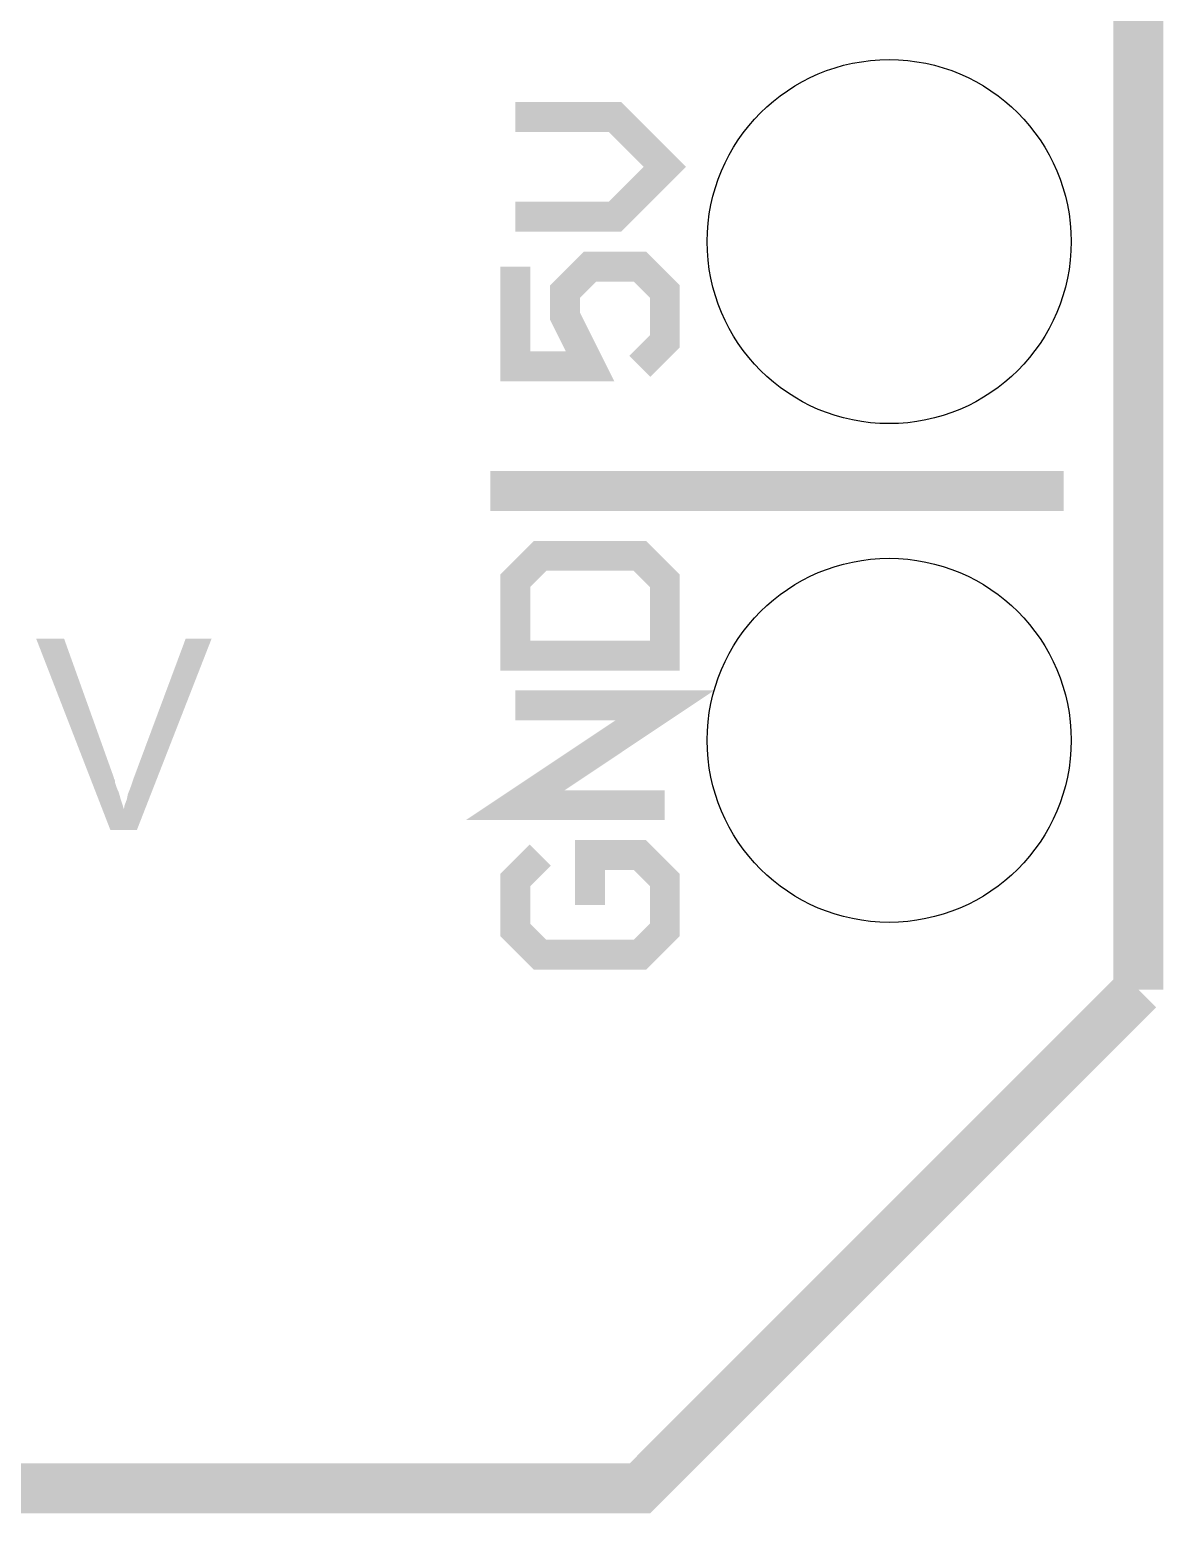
# Model space of a CAD drawing. Extents: x -1.4 to 24.3, y -3.9 to 24.9.
# Drawn here: x 18.48 to 24.26, y -3.94 to 3.62 of the extents above; entities that cross this region are included whole.
import ezdxf

# ---------------------------------------------------------------- set-up
doc = ezdxf.new("R2010")
doc.units = 0
doc.layers.get('0').update_dxf_attribs({"linetype": 'CONTINUOUS'})
for name, color, linetype in [('DAC2_CLICK_V100_GKO', 9, 'CONTINUOUS'), ('DAC2_CLICK_V100_GTO', 11, 'CONTINUOUS'), ('DAC2_CLICK_V100_GTS', 8, 'CONTINUOUS')]:
    doc.layers.add(name, color=color, linetype=linetype)

# ---------------------------------------------------------------- blocks, each defined once
blk = doc.blocks.new('ROUND_44')
blk.add_circle((0, 0), 0.9271)

msp = doc.modelspace()

# ---------------------------------------------------------------- linework, layer by layer
at = {"layer": 'DAC2_CLICK_V100_GKO'}
for points, const_width in [([(24.13, -1.27), (24.13, 24.765)], 0.254), ([(24.13, -1.27), (24.13, 24.13)], 0.1524), ([(-1.27, -3.81), (21.59, -3.81), (24.13, -1.27)], 0.254), ([(21.59, -3.81), (24.13, -1.27)], 0.1524), ([(-1.27, -3.81), (21.59, -3.81)], 0.1524)]:
    msp.add_lwpolyline(points, dxfattribs=dict(at, const_width=const_width))
at = {"layer": 'DAC2_CLICK_V100_GTO'}
for points, const_width in [([(20.955, 2.667), (21.463, 2.667), (21.717, 2.921), (21.463, 3.175), (20.955, 3.175)], 0.1524), ([(20.955, 2.413), (20.955, 1.905), (21.336, 1.905), (21.209, 2.159), (21.209, 2.286), (21.336, 2.413), (21.59, 2.413), (21.717, 2.286), (21.717, 2.032), (21.59, 1.905)], 0.1524), ([(20.828, 1.27), (23.749, 1.27)], 0.2032), ([(20.955, 0.4318), (21.717, 0.4318), (21.717, 0.8128), (21.59, 0.9398), (21.082, 0.9398), (20.955, 0.8128), (20.955, 0.4318)], 0.1524), ([(21.717, -0.3302), (20.955, -0.3302), (21.717, 0.1778), (20.955, 0.1778)], 0.1524), ([(21.082, -0.5842), (20.955, -0.7112), (20.955, -0.9652), (21.082, -1.0922), (21.59, -1.0922), (21.717, -0.9652), (21.717, -0.7112), (21.59, -0.5842), (21.336, -0.5842), (21.336, -0.8382)], 0.1524)]:
    msp.add_lwpolyline(points, dxfattribs=dict(at, const_width=const_width))
for points in [[(18.514096, 0.518144), (18.51409, 0.518158), (18.656304, 0.518144), (18.51409, 0.518158)], [(18.789046, -0.190504), (18.514096, 0.518144), (18.9103, -0.190504), (18.656304, 0.518144)], [(19.0119, -0.1905), (19.276064, 0.51813), (19.131306, -0.1905), (19.408128, 0.51813)], [(19.276064, 0.51813), (19.276076, 0.51816), (19.408128, 0.51813), (19.276076, 0.51816)], [(18.791018, -0.195586), (18.789046, -0.190504), (18.910306, -0.195586), (18.9103, -0.190504)], [(18.792002, -0.198124), (18.791018, -0.195586), (18.91284, -0.198124), (18.910306, -0.195586)], [(18.79496, -0.205744), (18.792002, -0.198124), (18.91538, -0.205744), (18.91284, -0.198124)], [(18.797916, -0.213362), (18.79496, -0.205744), (18.915382, -0.213362), (18.91538, -0.205744)], [(18.80974, -0.243838), (18.797916, -0.213362), (18.92554, -0.243838), (18.915382, -0.213362)], [(18.99158, -0.24892), (19.00174, -0.22098), (19.108486, -0.24892), (19.1194, -0.22098)], [(19.00174, -0.22098), (19.0119, -0.1905), (19.1194, -0.22098), (19.131306, -0.1905)], [(18.81861, -0.2667), (18.80974, -0.243838), (18.935702, -0.2667), (18.92554, -0.243838)], [(18.82945, -0.29464), (18.81861, -0.2667), (18.94332, -0.29464), (18.935702, -0.2667)], [(18.851078, -0.35038), (18.82945, -0.29464), (18.9611, -0.35038), (18.94332, -0.29464)], [(18.96872, -0.32004), (18.97634, -0.299718), (19.080704, -0.32004), (19.088642, -0.299718)], [(18.97634, -0.299718), (18.981422, -0.274318), (19.088642, -0.299718), (19.098564, -0.274318)], [(18.981422, -0.274318), (18.99158, -0.24892), (19.098564, -0.274318), (19.108486, -0.24892)], [(18.892516, -0.457186), (18.851078, -0.35038), (19.027128, -0.457186), (19.068852, -0.35038)], [(18.9611, -0.35038), (18.961102, -0.345436), (19.068852, -0.35038), (19.070782, -0.345436)], [(18.961102, -0.345436), (18.96364, -0.340356), (19.070782, -0.345436), (19.072768, -0.340356)], [(18.96364, -0.340356), (18.963642, -0.335278), (19.072768, -0.340356), (19.07475, -0.335278)], [(18.963642, -0.335278), (18.96872, -0.32004), (19.07475, -0.335278), (19.080704, -0.32004)], [(19.027124, -0.4572), (18.892516, -0.457186), (19.027124, -0.4572), (19.027128, -0.457186)]]:
    msp.add_solid(points, dxfattribs=at)

# ---------------------------------------------------------------- block references
at = {"layer": 'DAC2_CLICK_V100_GTS'}
for p in [(22.86, 2.54), (22.86, 0)]:
    msp.add_blockref('ROUND_44', p, dxfattribs=at)

doc.saveas('drawing.dxf')
